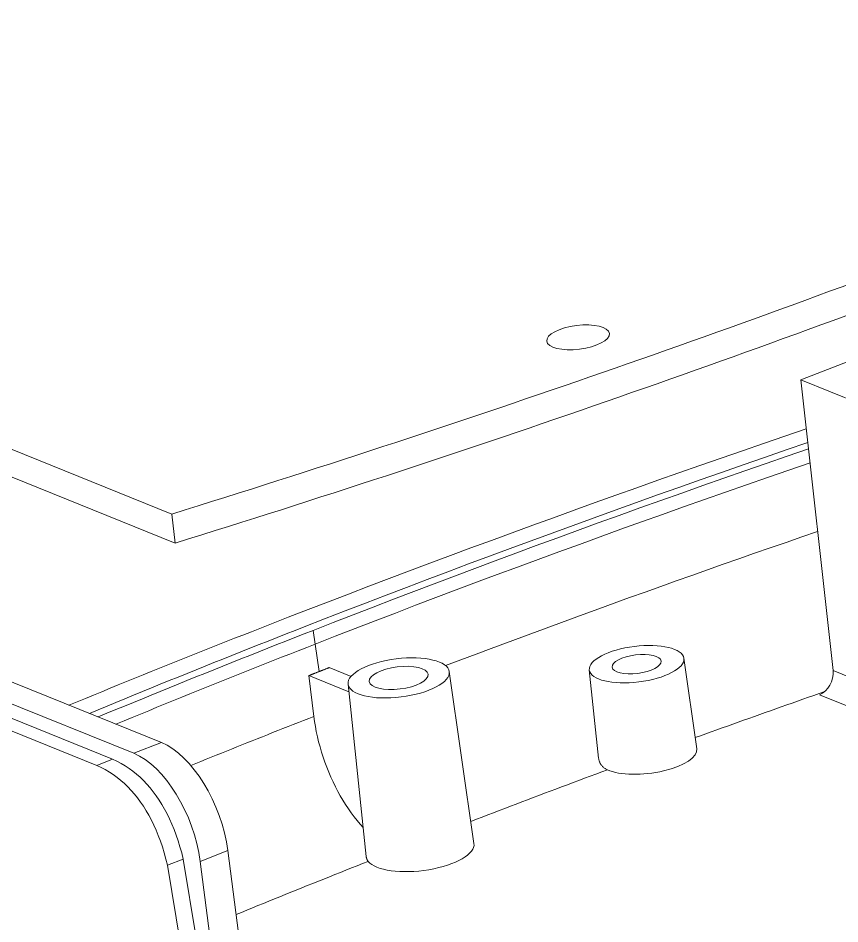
# Model space of a CAD drawing. Header units: millimetres. Extents: x -178 to 574, y 16 to 415.
# Drawn here: x 401.78 to 435.08, y 315.94 to 352.65 of the extents above; entities that cross this region are included whole.
import ezdxf

# ---------------------------------------------------------------- set-up
doc = ezdxf.new("R2010")
doc.units = ezdxf.units.MM
doc.header["$LTSCALE"] = 2
doc.layers.add('Visible (ANSI)', color=7, linetype='Continuous', lineweight=9)
doc.layers.add('Visible Narrow (ANSI)', color=7, linetype='Continuous', lineweight=9)

msp = doc.modelspace()

# ---------------------------------------------------------------- linework, layer by layer
at = {"layer": 'Visible (ANSI)'}
for p, q in [((408.0023, 332.5508), (379.1023, 344.2371)), ((408.1485, 331.374), (379.2485, 343.0603)), ((436.1749, 339.0332), (433.4981, 337.9861)), ((460.2752, 327.1582), (433.4981, 337.9861)), ((434.8056, 326.2036), (433.4981, 337.9861)), ((407.5861, 323.2887), (381.1621, 333.9738)), ((380.0477, 333.5379), (406.4717, 322.8527)), ((380.4299, 332.2867), (404.9703, 322.3632)), ((381.0658, 332.5423), (405.6064, 322.6187)), ((408.1485, 331.374), (408.0023, 332.5508)), ((428.7574, 326.7096), (429.2836, 323.0409)), ((415.2713, 325.9712), (414.3895, 326.3278)), ((419.2525, 326.1695), (420.2523, 319.1989)), ((424.9266, 326.2337), (425.3026, 322.6579)), ((413.7634, 324.3497), (413.5616, 326.004)), ((413.5616, 326.004), (415.1822, 325.3486)), ((415.1495, 325.6597), (415.8839, 318.676)), ((405.6064, 322.6187), (404.9703, 322.3632)), ((410.7089, 315.5634), (410.2752, 318.9104)), ((408.4726, 318.5625), (407.8317, 318.3142)), ((407.8317, 318.3142), (408.359, 315.1213)), ((408.4726, 318.5625), (409, 315.3687)), ((409.1608, 318.4745), (409.5945, 315.1275))]:
    msp.add_line(p, q, dxfattribs=at)
at = {"layer": 'Visible (ANSI)', "flags": 128}
for points in [[(411.9113, 328.0485), (412.7232, 328.3652), (413.5373, 328.6811), (414.3536, 328.9962), (415.172, 329.3103), (415.9925, 329.6237), (416.8151, 329.9361), (417.6399, 330.2477), (418.4669, 330.5584), (419.296, 330.8682), (420.1272, 331.1772), (420.9606, 331.4853), (421.7961, 331.7926), (422.6338, 332.0989), (423.4735, 332.4045), (424.3155, 332.7091), (425.1596, 333.0129), (426.0058, 333.3158), (426.8542, 333.6178), (427.7047, 333.919), (428.5573, 334.2193), (429.4121, 334.5188), (430.269, 334.8174), (431.1281, 335.1151), (431.9893, 335.412), (432.8527, 335.7079), (433.7182, 336.0031)], [(413.3768, 327.9797), (414.2013, 328.3014), (415.028, 328.6221), (415.857, 328.9419), (416.6882, 329.2608), (417.5216, 329.5788), (418.3573, 329.8959), (419.1952, 330.2121), (420.0353, 330.5274), (420.8776, 330.8418), (421.7222, 331.1553), (422.569, 331.4679), (423.418, 331.7796), (424.2693, 332.0904), (425.1228, 332.4004), (425.9785, 332.7094), (426.8364, 333.0175), (427.6965, 333.3247), (428.5588, 333.6311), (429.4234, 333.9365), (430.2902, 334.2411), (431.1591, 334.5448), (432.0303, 334.8475), (432.9037, 335.1494), (433.7793, 335.4505)], [(433.808, 335.1936), (432.9466, 334.897), (432.0873, 334.5996), (431.2302, 334.3014), (430.3753, 334.0022), (429.5225, 333.7022), (428.672, 333.4013), (427.8236, 333.0995), (426.9773, 332.7969), (426.1333, 332.4934), (425.2914, 332.189), (424.4516, 331.8838), (423.6141, 331.5777), (422.7787, 331.2707), (421.9455, 330.9628), (421.1144, 330.654), (420.2855, 330.3444), (419.4588, 330.0339), (418.6342, 329.7226), (417.8118, 329.4103), (416.9916, 329.0972), (416.1735, 328.7832), (415.3576, 328.4683), (414.5439, 328.1526), (413.7323, 327.836)], [(403.8389, 324.804), (404.1709, 324.9409), (404.5033, 325.0777), (404.836, 325.2143), (405.1692, 325.3508), (405.5027, 325.4872), (405.8366, 325.6233), (406.1708, 325.7594), (406.5055, 325.8953), (406.8405, 326.031), (407.1759, 326.1665), (407.5117, 326.302), (407.8478, 326.4372), (408.1844, 326.5723), (408.5213, 326.7073), (408.8586, 326.8421), (409.1963, 326.9767), (409.5343, 327.1112), (409.8727, 327.2456), (410.2116, 327.3798), (410.5507, 327.5138), (410.8903, 327.6477), (411.2303, 327.7814), (411.5706, 327.915), (411.9113, 328.0485)], [(404.6654, 324.4698), (405.0232, 324.6181), (405.3815, 324.7662), (405.7403, 324.9142), (406.0995, 325.062), (406.4591, 325.2096), (406.8192, 325.357), (407.1797, 325.5042), (407.5407, 325.6513), (407.9021, 325.7982), (408.264, 325.9449), (408.6263, 326.0914), (408.989, 326.2377), (409.3522, 326.3839), (409.7159, 326.5299), (410.08, 326.6757), (410.4445, 326.8213), (410.8095, 326.9667), (411.1749, 327.112), (411.5408, 327.2571), (411.9071, 327.402), (412.2738, 327.5467), (412.6411, 327.6912), (413.0087, 327.8356), (413.3768, 327.9797)], [(413.7323, 327.836), (413.3642, 327.6918), (412.9966, 327.5475), (412.6293, 327.4029), (412.2626, 327.2582), (411.8963, 327.1133), (411.5304, 326.9682), (411.165, 326.823), (410.8, 326.6775), (410.4355, 326.5319), (410.0714, 326.3861), (409.7077, 326.2401), (409.3446, 326.094), (408.9818, 325.9476), (408.6195, 325.8011), (408.2577, 325.6544), (407.8963, 325.5075), (407.5353, 325.3605), (407.1748, 325.2132), (406.8147, 325.0658), (406.4551, 324.9182), (406.0959, 324.7704), (405.7372, 324.6224), (405.3789, 324.4743), (405.0211, 324.3259)], [(413.5616, 326.004), (413.5789, 326.0107), (413.5961, 326.0175), (413.6133, 326.0242), (413.6305, 326.031), (413.6478, 326.0377), (413.665, 326.0445), (413.6822, 326.0512), (413.6994, 326.058), (413.7167, 326.0647), (413.7339, 326.0715), (413.7511, 326.0782), (413.7684, 326.085), (413.7856, 326.0918), (413.8029, 326.0985), (413.8201, 326.1053), (413.8373, 326.112), (413.8546, 326.1188), (413.8718, 326.1255), (413.8891, 326.1323), (413.9063, 326.139), (413.9235, 326.1457), (413.9408, 326.1525), (413.958, 326.1592), (413.9753, 326.166)], [(413.9753, 326.166), (413.9925, 326.1727), (414.0098, 326.1795), (414.027, 326.1862), (414.0443, 326.193), (414.0615, 326.1997), (414.0788, 326.2065), (414.096, 326.2132), (414.1133, 326.22), (414.1305, 326.2267), (414.1478, 326.2334), (414.1651, 326.2402), (414.1823, 326.2469), (414.1996, 326.2537), (414.2168, 326.2604), (414.2341, 326.2672), (414.2514, 326.2739), (414.2686, 326.2806), (414.2859, 326.2874), (414.3032, 326.2941), (414.3204, 326.3009), (414.3377, 326.3076), (414.355, 326.3143), (414.3722, 326.3211), (414.3895, 326.3278)], [(415.7609, 319.8459), (415.6366, 319.9843), (415.5145, 320.1293), (415.3946, 320.2809), (415.2772, 320.4388), (415.1625, 320.6027), (415.0505, 320.7724), (414.9416, 320.9476), (414.8362, 321.1277), (414.7346, 321.312), (414.6369, 321.5002), (414.5432, 321.6922), (414.4537, 321.8875), (414.3686, 322.0859), (414.2879, 322.2871), (414.2119, 322.4907), (414.1407, 322.6964), (414.0746, 322.903), (414.0138, 323.1103), (413.9583, 323.318), (413.9082, 323.5256), (413.8636, 323.7329), (413.8246, 323.9395), (413.7911, 324.1452), (413.7634, 324.3497)], [(404.9703, 322.3632), (405.1429, 322.2818), (405.3123, 322.1927), (405.4772, 322.0957), (405.6368, 321.9908), (405.7913, 321.878), (405.9409, 321.7575), (406.0857, 321.6295), (406.2258, 321.4942), (406.3613, 321.3516), (406.4922, 321.2016), (406.6184, 321.0442), (406.7401, 320.8795), (406.857, 320.7073), (406.9694, 320.5278), (407.077, 320.3407), (407.18, 320.1461), (407.2782, 319.944), (407.3718, 319.7343), (407.4605, 319.5166), (407.5445, 319.291), (407.6236, 319.0572), (407.6979, 318.8158), (407.7672, 318.5678), (407.8317, 318.3142)], [(405.6064, 322.6187), (405.7801, 322.5363), (405.949, 322.4463), (406.1133, 322.3489), (406.2728, 322.2439), (406.4276, 322.1313), (406.5777, 322.0113), (406.7231, 321.8837), (406.8637, 321.7485), (406.9996, 321.6059), (407.1309, 321.4557), (407.2574, 321.298), (407.3791, 321.1327), (407.4962, 320.96), (407.6085, 320.7797), (407.7162, 320.5918), (407.8191, 320.3965), (407.9173, 320.1936), (408.0108, 319.9832), (408.0995, 319.7652), (408.1836, 319.5397), (408.2629, 319.3067), (408.3375, 319.0662), (408.4074, 318.8181), (408.4726, 318.5625)], [(425.662, 322.1856), (425.6359, 322.1979), (425.6106, 322.211), (425.5863, 322.2248), (425.5629, 322.2393), (425.5404, 322.2545), (425.5189, 322.2704), (425.4984, 322.2871), (425.4788, 322.3044), (425.4601, 322.3223), (425.4425, 322.3409), (425.4258, 322.3602), (425.4101, 322.3801), (425.3954, 322.4006), (425.3818, 322.4217), (425.3692, 322.4433), (425.3576, 322.4653), (425.3471, 322.4879), (425.3376, 322.511), (425.3291, 322.5345), (425.3217, 322.5584), (425.3154, 322.5827), (425.3101, 322.6074), (425.3058, 322.6325), (425.3026, 322.6579)], [(415.9651, 318.4732), (415.9594, 318.4805), (415.954, 318.4879), (415.9487, 318.4954), (415.9437, 318.503), (415.9388, 318.5107), (415.9341, 318.5185), (415.9297, 318.5265), (415.9254, 318.5345), (415.9213, 318.5427), (415.9174, 318.5509), (415.9137, 318.5592), (415.9103, 318.5677), (415.907, 318.5762), (415.9039, 318.5848), (415.901, 318.5936), (415.8983, 318.6024), (415.8958, 318.6113), (415.8935, 318.6203), (415.8914, 318.6294), (415.8895, 318.6385), (415.8878, 318.6478), (415.8863, 318.6571), (415.885, 318.6665), (415.8839, 318.676)]]:
    msp.add_lwpolyline(points, dxfattribs=at)
at = {"layer": 'Visible (ANSI)'}
for centre, major_axis, ratio, start_param, end_param in [((581.0161, 289.549), (283.6949, 35.2464), 0.3764138, 2.1769032, 2.3149152), ((273.8655, 413.7521), (-283.6949, -35.2464), 0.3764138, 2.015968, 2.1539801), ((274.0117, 412.5753), (-283.6949, -35.2464), 0.3764138, 2.015968, 2.1539801), ((434.168, 325.9609), (-0.308, -0.7384), 0.7641011, 0.6357892, 2.1978589), ((408.0202, 319.795), (-1.3843, 3.5389), 0.5190121, 4.2645921, 5.8271745), ((406.9058, 319.3591), (1.3843, -3.5389), 0.5190121, 1.1229995, 2.6855818), ((427.2995, 322.789), (1.9847, 0.2466), 0.3764138, 3.6969565, 6.2902773), ((418.0698, 318.9218), (2.1832, 0.2712), 0.3764138, 3.3677382, 6.2902773)]:
    msp.add_ellipse(centre, major_axis=major_axis, ratio=ratio, start_param=start_param, end_param=end_param, dxfattribs=at)
for centre, major_axis in [((424.469, 339.7139), (1.2702, 0.1578)), ((426.8426, 326.4665), (1.9155, 0.238)), ((417.2017, 325.9091), (2.0516, 0.2549)), ((426.8426, 326.4665), (0.9924, 0.1233)), ((417.2017, 325.9091), (1.1908, 0.148))]:
    msp.add_ellipse(centre, major_axis=major_axis, ratio=0.3764138, dxfattribs=at)
at = {"layer": 'Visible Narrow (ANSI)'}
for p, q in [((413.8133, 327.2793), (413.7323, 327.836)), ((413.8133, 327.2793), (413.9753, 326.166)), ((445.883, 321.7242), (434.8056, 326.2036)), ((434.2553, 325.2271), (445.3368, 320.746)), ((406.4717, 322.8527), (407.5861, 323.2887)), ((409.1608, 318.4745), (410.2752, 318.9104))]:
    msp.add_line(p, q, dxfattribs=at)
at = {"layer": 'Visible Narrow (ANSI)', "flags": 128}
for points in [[(413.8133, 327.2793), (414.6242, 327.5957), (415.4372, 327.9111), (416.2523, 328.2257), (417.0697, 328.5394), (417.8892, 328.8522), (418.7108, 329.1642), (419.5346, 329.4753), (420.3606, 329.7855), (421.1888, 330.0948), (422.0191, 330.4033), (422.8515, 330.7109), (423.6862, 331.0177), (424.5229, 331.3235), (425.3619, 331.6285), (426.203, 331.9326), (427.0463, 332.2359), (427.8918, 332.5382), (428.7394, 332.8397), (429.5891, 333.1404), (430.4411, 333.4401), (431.2952, 333.739), (432.1515, 334.037), (433.0099, 334.3342), (433.8706, 334.6305)], [(434.1795, 331.8457), (433.5388, 331.6252), (432.8991, 331.4041), (432.2606, 331.1825), (431.623, 330.9604), (430.9866, 330.7377), (430.3513, 330.5145), (429.717, 330.2908), (429.0838, 330.0666), (428.4517, 329.8418), (427.8207, 329.6165), (427.1907, 329.3907), (426.5619, 329.1644), (425.9341, 328.9375), (425.3075, 328.7101), (424.6819, 328.4822), (424.0575, 328.2538), (423.4341, 328.0248), (422.8119, 327.7953), (422.1909, 327.5653), (421.5709, 327.3348), (420.9522, 327.1038), (420.3346, 326.8723), (419.7181, 326.6403), (419.1029, 326.4078)], [(405.7422, 324.0343), (406.0741, 324.1713), (406.4064, 324.3081), (406.7391, 324.4448), (407.0721, 324.5813), (407.4055, 324.7177), (407.7393, 324.8539), (408.0735, 324.99), (408.4081, 325.1259), (408.7431, 325.2616), (409.0784, 325.3972), (409.4141, 325.5327), (409.7502, 325.668), (410.0867, 325.8031), (410.4236, 325.9381), (410.7608, 326.0729), (411.0985, 326.2076), (411.4365, 326.3421), (411.7749, 326.4764), (412.1137, 326.6106), (412.4528, 326.7447), (412.7924, 326.8786), (413.1323, 327.0123), (413.4726, 327.1459), (413.8133, 327.2793)], [(429.2194, 323.4882), (429.4365, 323.5667), (429.6536, 323.6451), (429.871, 323.7235), (430.0884, 323.8018), (430.306, 323.88), (430.5237, 323.9582), (430.7416, 324.0363), (430.9595, 324.1144), (431.1777, 324.1923), (431.3959, 324.2703), (431.6143, 324.3481), (431.8328, 324.4259), (432.0515, 324.5036), (432.2702, 324.5813), (432.4891, 324.6589), (432.7082, 324.7364), (432.9274, 324.8139), (433.1467, 324.8913), (433.3661, 324.9686), (433.5857, 325.0459), (433.8054, 325.1231), (434.0252, 325.2003), (434.2452, 325.2774), (434.4653, 325.3544)], [(413.7634, 324.3497), (413.554, 324.2674), (413.3447, 324.1851), (413.1356, 324.1028), (412.9266, 324.0204), (412.7177, 323.9379), (412.509, 323.8554), (412.3004, 323.7728), (412.092, 323.6902), (411.8837, 323.6075), (411.6756, 323.5247), (411.4676, 323.4419), (411.2598, 323.359), (411.0521, 323.2761), (410.8445, 323.1931), (410.6371, 323.11), (410.4299, 323.0269), (410.2227, 322.9437), (410.0158, 322.8605), (409.809, 322.7772), (409.6023, 322.6939), (409.3958, 322.6105), (409.1894, 322.527), (408.9832, 322.4435), (408.7771, 322.3599)], [(420.1237, 320.0951), (420.3525, 320.183), (420.5815, 320.2709), (420.8107, 320.3587), (421.04, 320.4464), (421.2695, 320.534), (421.4992, 320.6216), (421.729, 320.7091), (421.959, 320.7965), (422.1892, 320.8838), (422.4196, 320.9711), (422.6501, 321.0583), (422.8808, 321.1455), (423.1116, 321.2326), (423.3426, 321.3196), (423.5738, 321.4065), (423.8052, 321.4933), (424.0367, 321.5801), (424.2684, 321.6668), (424.5003, 321.7535), (424.7323, 321.84), (424.9645, 321.9265), (425.1968, 322.013), (425.4293, 322.0993), (425.662, 322.1856)], [(410.6114, 316.316), (410.8325, 316.4066), (411.0537, 316.4972), (411.2751, 316.5878), (411.4967, 316.6782), (411.7184, 316.7686), (411.9404, 316.859), (412.1625, 316.9492), (412.3848, 317.0394), (412.6073, 317.1295), (412.8299, 317.2196), (413.0527, 317.3096), (413.2757, 317.3995), (413.4989, 317.4894), (413.7222, 317.5792), (413.9457, 317.6689), (414.1694, 317.7585), (414.3933, 317.8481), (414.6173, 317.9376), (414.8415, 318.0271), (415.0659, 318.1164), (415.2904, 318.2057), (415.5151, 318.295), (415.74, 318.3841), (415.9651, 318.4732)]]:
    msp.add_lwpolyline(points, dxfattribs=at)

doc.saveas('drawing.dxf')
